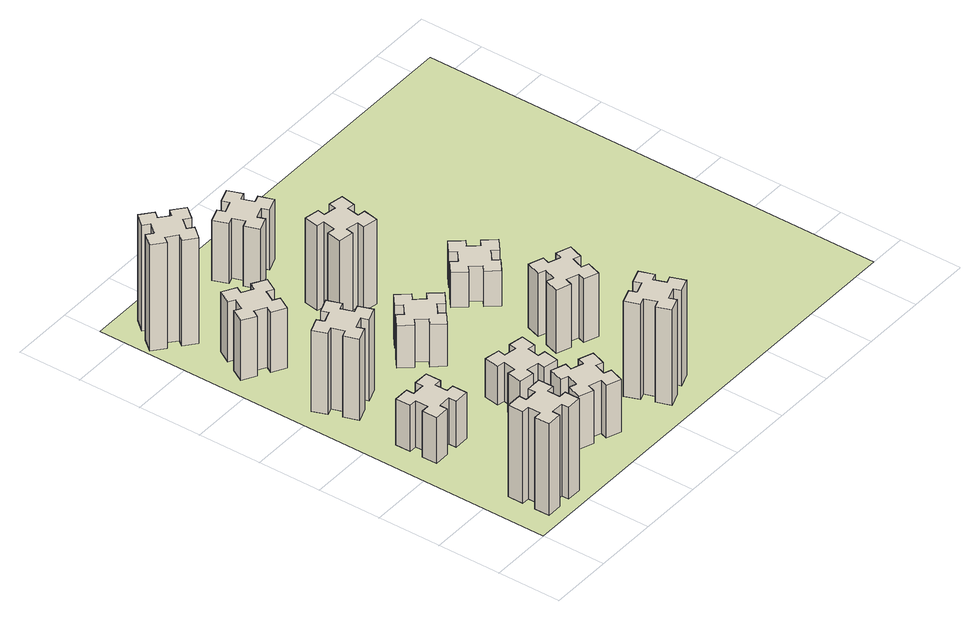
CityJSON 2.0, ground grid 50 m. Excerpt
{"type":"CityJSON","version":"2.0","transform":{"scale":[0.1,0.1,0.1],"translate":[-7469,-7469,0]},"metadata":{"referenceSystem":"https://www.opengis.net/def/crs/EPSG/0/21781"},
"CityObjects":{
"building1":{"type":"Building","attributes":{"class":"1000","function":"1000","usage":"1000","yearOfConstruction":2016,"roofType":"1000","measuredHeight":78,"storeysAboveGround":30,"storeysBelowGround":0},"geometry":[{"type":"Solid","lod":"1","boundaries":[[[[0,1,2,3,4,5,6,7,8,9,10,11,12,13,14,15,16,17,18,19]],[[17,16,20,21]],[[16,15,22,20]],[[15,14,23,22]],[[14,13,24,23]],[[13,12,25,24]],[[12,11,26,25]],[[11,10,27,26]],[[10,9,28,27]],[[9,8,29,28]],[[8,7,30,29]],[[7,6,31,30]],[[6,5,32,31]],[[5,4,33,32]],[[4,3,34,33]],[[3,2,35,34]],[[2,1,36,35]],[[1,0,37,36]],[[0,19,38,37]],[[19,18,39,38]],[[18,17,21,39]],[[24,25,26,27,28,29,30,31,32,33,34,35,36,37,38,39,21,20,22,23]]]]}]},
"building2":{"type":"Building","attributes":{"class":"1000","function":"1000","usage":"1000","yearOfConstruction":2016,"roofType":"1000","measuredHeight":39,"storeysAboveGround":30,"storeysBelowGround":0},"geometry":[{"type":"Solid","lod":"1","boundaries":[[[[40,41,42,43,44,45,46,47,48,49,50,51,52,53,54,55,56,57,58,59]],[[57,56,60,61]],[[56,55,62,60]],[[55,54,63,62]],[[54,53,64,63]],[[53,52,65,64]],[[52,51,66,65]],[[51,50,67,66]],[[50,49,68,67]],[[49,48,69,68]],[[48,47,70,69]],[[47,46,71,70]],[[46,45,72,71]],[[45,44,73,72]],[[44,43,74,73]],[[43,42,75,74]],[[42,41,76,75]],[[41,40,77,76]],[[40,59,78,77]],[[59,58,79,78]],[[58,57,61,79]],[[64,65,66,67,68,69,70,71,72,73,74,75,76,77,78,79,61,60,62,63]]]]}]},
"building3":{"type":"Building","attributes":{"class":"1000","function":"1000","usage":"1000","yearOfConstruction":2016,"roofType":"1000","measuredHeight":69,"storeysAboveGround":30,"storeysBelowGround":0},"geometry":[{"type":"Solid","lod":"1","boundaries":[[[[80,81,82,83,84,85,86,87,88,89,90,91,92,93,94,95,96,97,98,99]],[[97,96,100,101]],[[96,95,102,100]],[[95,94,103,102]],[[94,93,104,103]],[[93,92,105,104]],[[92,91,106,105]],[[91,90,107,106]],[[90,89,108,107]],[[89,88,109,108]],[[88,87,110,109]],[[87,86,111,110]],[[86,85,112,111]],[[85,84,113,112]],[[84,83,114,113]],[[83,82,115,114]],[[82,81,116,115]],[[81,80,117,116]],[[80,99,118,117]],[[99,98,119,118]],[[98,97,101,119]],[[104,105,106,107,108,109,110,111,112,113,114,115,116,117,118,119,101,100,102,103]]]]}]},
"building4":{"type":"Building","attributes":{"class":"1000","function":"1000","usage":"1000","yearOfConstruction":2016,"roofType":"1000","measuredHeight":51,"storeysAboveGround":30,"storeysBelowGround":0},"geometry":[{"type":"Solid","lod":"1","boundaries":[[[[120,121,122,123,124,125,126,127,128,129,130,131,132,133,134,135,136,137,138,139]],[[137,136,140,141]],[[136,135,142,140]],[[135,134,143,142]],[[134,133,144,143]],[[133,132,145,144]],[[132,131,146,145]],[[131,130,147,146]],[[130,129,148,147]],[[129,128,149,148]],[[128,127,150,149]],[[127,126,151,150]],[[126,125,152,151]],[[125,124,153,152]],[[124,123,154,153]],[[123,122,155,154]],[[122,121,156,155]],[[121,120,157,156]],[[120,139,158,157]],[[139,138,159,158]],[[138,137,141,159]],[[144,145,146,147,148,149,150,151,152,153,154,155,156,157,158,159,141,140,142,143]]]]}]},
"building5":{"type":"Building","attributes":{"class":"1000","function":"1000","usage":"1000","yearOfConstruction":2016,"roofType":"1000","measuredHeight":45,"storeysAboveGround":30,"storeysBelowGround":0},"geometry":[{"type":"Solid","lod":"1","boundaries":[[[[160,161,162,163,164,165,166,167,168,169,170,171,172,173,174,175,176,177,178,179]],[[177,176,180,181]],[[176,175,182,180]],[[175,174,183,182]],[[174,173,184,183]],[[173,172,185,184]],[[172,171,186,185]],[[171,170,187,186]],[[170,169,188,187]],[[169,168,189,188]],[[168,167,190,189]],[[167,166,191,190]],[[166,165,192,191]],[[165,164,193,192]],[[164,163,194,193]],[[163,162,195,194]],[[162,161,196,195]],[[161,160,197,196]],[[160,179,198,197]],[[179,178,199,198]],[[178,177,181,199]],[[184,185,186,187,188,189,190,191,192,193,194,195,196,197,198,199,181,180,182,183]]]]}]},
"building6":{"type":"Building","attributes":{"class":"1000","function":"1000","usage":"1000","yearOfConstruction":2016,"roofType":"1000","measuredHeight":90,"storeysAboveGround":30,"storeysBelowGround":0},"geometry":[{"type":"Solid","lod":"1","boundaries":[[[[200,201,202,203,204,205,206,207,208,209,210,211,212,213,214,215,216,217,218,219]],[[217,216,220,221]],[[216,215,222,220]],[[215,214,223,222]],[[214,213,224,223]],[[213,212,225,224]],[[212,211,226,225]],[[211,210,227,226]],[[210,209,228,227]],[[209,208,229,228]],[[208,207,230,229]],[[207,206,231,230]],[[206,205,232,231]],[[205,204,233,232]],[[204,203,234,233]],[[203,202,235,234]],[[202,201,236,235]],[[201,200,237,236]],[[200,219,238,237]],[[219,218,239,238]],[[218,217,221,239]],[[224,225,226,227,228,229,230,231,232,233,234,235,236,237,238,239,221,220,222,223]]]]}]},
"building7":{"type":"Building","attributes":{"class":"1000","function":"1000","usage":"1000","yearOfConstruction":2016,"roofType":"1000","measuredHeight":33,"storeysAboveGround":30,"storeysBelowGround":0},"geometry":[{"type":"Solid","lod":"1","boundaries":[[[[240,241,242,243,244,245,246,247,248,249,250,251,252,253,254,255,256,257,258,259]],[[257,256,260,261]],[[256,255,262,260]],[[255,254,263,262]],[[254,253,264,263]],[[253,252,265,264]],[[252,251,266,265]],[[251,250,267,266]],[[250,249,268,267]],[[249,248,269,268]],[[248,247,270,269]],[[247,246,271,270]],[[246,245,272,271]],[[245,244,273,272]],[[244,243,274,273]],[[243,242,275,274]],[[242,241,276,275]],[[241,240,277,276]],[[240,259,278,277]],[[259,258,279,278]],[[258,257,261,279]],[[264,265,266,267,268,269,270,271,272,273,274,275,276,277,278,279,261,260,262,263]]]]}]},
"building8":{"type":"Building","attributes":{"class":"1000","function":"1000","usage":"1000","yearOfConstruction":2016,"roofType":"1000","measuredHeight":36,"storeysAboveGround":30,"storeysBelowGround":0},"geometry":[{"type":"Solid","lod":"1","boundaries":[[[[280,281,282,283,284,285,286,287,288,289,290,291,292,293,294,295,296,297,298,299]],[[297,296,300,301]],[[296,295,302,300]],[[295,294,303,302]],[[294,293,304,303]],[[293,292,305,304]],[[292,291,306,305]],[[291,290,307,306]],[[290,289,308,307]],[[289,288,309,308]],[[288,287,310,309]],[[287,286,311,310]],[[286,285,312,311]],[[285,284,313,312]],[[284,283,314,313]],[[283,282,315,314]],[[282,281,316,315]],[[281,280,317,316]],[[280,299,318,317]],[[299,298,319,318]],[[298,297,301,319]],[[304,305,306,307,308,309,310,311,312,313,314,315,316,317,318,319,301,300,302,303]]]]}]},
"building9":{"type":"Building","attributes":{"class":"1000","function":"1000","usage":"1000","yearOfConstruction":2016,"roofType":"1000","measuredHeight":81,"storeysAboveGround":30,"storeysBelowGround":0},"geometry":[{"type":"Solid","lod":"1","boundaries":[[[[320,321,322,323,324,325,326,327,328,329,330,331,332,333,334,335,336,337,338,339]],[[337,336,340,341]],[[336,335,342,340]],[[335,334,343,342]],[[334,333,344,343]],[[333,332,345,344]],[[332,331,346,345]],[[331,330,347,346]],[[330,329,348,347]],[[329,328,349,348]],[[328,327,350,349]],[[327,326,351,350]],[[326,325,352,351]],[[325,324,353,352]],[[324,323,354,353]],[[323,322,355,354]],[[322,321,356,355]],[[321,320,357,356]],[[320,339,358,357]],[[339,338,359,358]],[[338,337,341,359]],[[344,345,346,347,348,349,350,351,352,353,354,355,356,357,358,359,341,340,342,343]]]]}]},
"building10":{"type":"Building","attributes":{"class":"1000","function":"1000","usage":"1000","yearOfConstruction":2016,"roofType":"1000","measuredHeight":72,"storeysAboveGround":30,"storeysBelowGround":0},"geometry":[{"type":"Solid","lod":"1","boundaries":[[[[360,361,362,363,364,365,366,367,368,369,370,371,372,373,374,375,376,377,378,379]],[[377,376,380,381]],[[376,375,382,380]],[[375,374,383,382]],[[374,373,384,383]],[[373,372,385,384]],[[372,371,386,385]],[[371,370,387,386]],[[370,369,388,387]],[[369,368,389,388]],[[368,367,390,389]],[[367,366,391,390]],[[366,365,392,391]],[[365,364,393,392]],[[364,363,394,393]],[[363,362,395,394]],[[362,361,396,395]],[[361,360,397,396]],[[360,379,398,397]],[[379,378,399,398]],[[378,377,381,399]],[[384,385,386,387,388,389,390,391,392,393,394,395,396,397,398,399,381,380,382,383]]]]}]},
"building11":{"type":"Building","attributes":{"class":"1000","function":"1000","usage":"1000","yearOfConstruction":2016,"roofType":"1000","measuredHeight":51,"storeysAboveGround":30,"storeysBelowGround":0},"geometry":[{"type":"Solid","lod":"1","boundaries":[[[[400,401,402,403,404,405,406,407,408,409,410,411,412,413,414,415,416,417,418,419]],[[417,416,420,421]],[[416,415,422,420]],[[415,414,423,422]],[[414,413,424,423]],[[413,412,425,424]],[[412,411,426,425]],[[411,410,427,426]],[[410,409,428,427]],[[409,408,429,428]],[[408,407,430,429]],[[407,406,431,430]],[[406,405,432,431]],[[405,404,433,432]],[[404,403,434,433]],[[403,402,435,434]],[[402,401,436,435]],[[401,400,437,436]],[[400,419,438,437]],[[419,418,439,438]],[[418,417,421,439]],[[424,425,426,427,428,429,430,431,432,433,434,435,436,437,438,439,421,420,422,423]]]]}]},
"building12":{"type":"Building","attributes":{"class":"1000","function":"1000","usage":"1000","yearOfConstruction":2016,"roofType":"1000","measuredHeight":54,"storeysAboveGround":30,"storeysBelowGround":0},"geometry":[{"type":"Solid","lod":"1","boundaries":[[[[440,441,442,443,444,445,446,447,448,449,450,451,452,453,454,455,456,457,458,459]],[[457,456,460,461]],[[456,455,462,460]],[[455,454,463,462]],[[454,453,464,463]],[[453,452,465,464]],[[452,451,466,465]],[[451,450,467,466]],[[450,449,468,467]],[[449,448,469,468]],[[448,447,470,469]],[[447,446,471,470]],[[446,445,472,471]],[[445,444,473,472]],[[444,443,474,473]],[[443,442,475,474]],[[442,441,476,475]],[[441,440,477,476]],[[440,459,478,477]],[[459,458,479,478]],[[458,457,461,479]],[[464,465,466,467,468,469,470,471,472,473,474,475,476,477,478,479,461,460,462,463]]]]}]},
"building13":{"type":"Building","attributes":{"class":"1000","function":"1000","usage":"1000","yearOfConstruction":2016,"roofType":"1000","measuredHeight":30,"storeysAboveGround":30,"storeysBelowGround":0},"geometry":[{"type":"Solid","lod":"1","boundaries":[[[[480,481,482,483,484,485,486,487,488,489,490,491,492,493,494,495,496,497,498,499]],[[497,496,500,501]],[[496,495,502,500]],[[495,494,503,502]],[[494,493,504,503]],[[493,492,505,504]],[[492,491,506,505]],[[491,490,507,506]],[[490,489,508,507]],[[489,488,509,508]],[[488,487,510,509]],[[487,486,511,510]],[[486,485,512,511]],[[485,484,513,512]],[[484,483,514,513]],[[483,482,515,514]],[[482,481,516,515]],[[481,480,517,516]],[[480,499,518,517]],[[499,498,519,518]],[[498,497,501,519]],[[504,505,506,507,508,509,510,511,512,513,514,515,516,517,518,519,501,500,502,503]]]]}]},
"landuse1":{"type":"LandUse","attributes":{"name":"plot1","function":"1010"},"geometry":[{"type":"MultiSurface","lod":"1","boundaries":[[[520,521,522,523]]]}]}
},
"vertices":[
[265,325,0],[265,225,0],[205,225,0],[205,105,0],[325,105,0],[325,165,0],[425,165,0],[425,105,0],[545,105,0],[545,225,0],[485,225,0],[485,325,0],[545,325,0],[545,445,0],[425,445,0],[425,385,0],[325,385,0],[325,445,0],[205,445,0],[205,325,0],[325,385,780],[325,445,780],[425,385,780],[425,445,780],[545,445,780],[545,325,780],[485,325,780],[485,225,780],[545,225,780],[545,105,780],[425,105,780],[425,165,780],[325,165,780],[325,105,780],[205,105,780],[205,225,780],[265,225,780],[265,325,780],[205,325,780],[205,445,780],
[485,1165,0],[485,1265,0],[545,1265,0],[545,1385,0],[425,1385,0],[425,1325,0],[325,1325,0],[325,1385,0],[205,1385,0],[205,1265,0],[265,1265,0],[265,1165,0],[205,1165,0],[205,1045,0],[325,1045,0],[325,1105,0],[425,1105,0],[425,1045,0],[545,1045,0],[545,1165,0],[425,1105,390],[425,1045,390],[325,1105,390],[325,1045,390],[205,1045,390],[205,1165,390],[265,1165,390],[265,1265,390],[205,1265,390],[205,1385,390],[325,1385,390],[325,1325,390],[425,1325,390],[425,1385,390],[545,1385,390],[545,1265,390],[485,1265,390],[485,1165,390],[545,1165,390],[545,1045,390],
[366,1835,0],[460,1869,0],[480,1813,0],[593,1854,0],[552,1967,0],[496,1946,0],[462,2040,0],[518,2060,0],[477,2173,0],[364,2132,0],[385,2076,0],[291,2042,0],[270,2098,0],[157,2057,0],[199,1944,0],[255,1965,0],[289,1871,0],[233,1850,0],[274,1737,0],[387,1779,0],[289,1871,690],[233,1850,690],[255,1965,690],[199,1944,690],[157,2057,690],[270,2098,690],[291,2042,690],[385,2076,690],[364,2132,690],[477,2173,690],[518,2060,690],[462,2040,690],[496,1946,690],[552,1967,690],[593,1854,690],[480,1813,690],[460,1869,690],[366,1835,690],[387,1779,690],[274,1737,690],
[446,2597,0],[496,2684,0],[548,2654,0],[608,2758,0],[504,2818,0],[474,2766,0],[387,2816,0],[417,2868,0],[313,2928,0],[253,2824,0],[305,2794,0],[255,2707,0],[203,2737,0],[143,2633,0],[247,2573,0],[277,2625,0],[364,2575,0],[334,2523,0],[438,2463,0],[498,2567,0],[364,2575,510],[334,2523,510],[277,2625,510],[247,2573,510],[143,2633,510],[203,2737,510],[255,2707,510],[305,2794,510],[253,2824,510],[313,2928,510],[417,2868,510],[387,2816,510],[474,2766,510],[504,2818,510],[608,2758,510],[548,2654,510],[496,2684,510],[446,2597,510],[498,2567,510],[438,2463,510],
[1202,391,0],[1236,485,0],[1292,464,0],[1333,577,0],[1220,618,0],[1200,562,0],[1106,596,0],[1127,652,0],[1014,693,0],[973,580,0],[1029,560,0],[995,466,0],[939,487,0],[897,374,0],[1010,333,0],[1031,389,0],[1125,355,0],[1104,299,0],[1217,257,0],[1258,370,0],[1125,355,450],[1104,299,450],[1031,389,450],[1010,333,450],[897,374,450],[939,487,450],[995,466,450],[1029,560,450],[973,580,450],[1014,693,450],[1127,652,450],[1106,596,450],[1200,562,450],[1220,618,450],[1333,577,450],[1292,464,450],[1236,485,450],[1202,391,450],[1258,370,450],[1217,257,450],
[384,3387,0],[308,3452,0],[346,3498,0],[254,3575,0],[177,3483,0],[223,3444,0],[159,3368,0],[113,3406,0],[36,3314,0],[128,3237,0],[166,3283,0],[243,3219,0],[204,3173,0],[296,3096,0],[373,3188,0],[327,3226,0],[392,3303,0],[438,3264,0],[515,3356,0],[423,3433,0],[392,3303,900],[438,3264,900],[327,3226,900],[373,3188,900],[296,3096,900],[204,3173,900],[243,3219,900],[166,3283,900],[128,3237,900],[36,3314,900],[113,3406,900],[159,3368,900],[223,3444,900],[177,3483,900],[254,3575,900],[346,3498,900],[308,3452,900],[384,3387,900],[423,3433,900],[515,3356,900],
[1047,916,0],[1145,898,0],[1135,839,0],[1253,818,0],[1274,937,0],[1215,947,0],[1232,1045,0],[1291,1035,0],[1312,1153,0],[1194,1174,0],[1184,1115,0],[1085,1132,0],[1096,1191,0],[977,1212,0],[957,1094,0],[1016,1084,0],[998,985,0],[939,996,0],[918,877,0],[1037,857,0],[998,985,330],[939,996,330],[1016,1084,330],[957,1094,330],[977,1212,330],[1096,1191,330],[1085,1132,330],[1184,1115,330],[1194,1174,330],[1312,1153,330],[1291,1035,330],[1232,1045,330],[1215,947,330],[1274,937,330],[1253,818,330],[1135,839,330],[1145,898,330],[1047,916,330],[1037,857,330],[918,877,330],
[1083,1972,0],[1006,1907,0],[968,1953,0],[876,1876,0],[953,1784,0],[999,1823,0],[1063,1746,0],[1017,1708,0],[1094,1616,0],[1186,1693,0],[1148,1739,0],[1224,1803,0],[1263,1757,0],[1355,1834,0],[1278,1926,0],[1232,1888,0],[1167,1964,0],[1213,2003,0],[1136,2095,0],[1044,2018,0],[1167,1964,360],[1213,2003,360],[1232,1888,360],[1278,1926,360],[1355,1834,360],[1263,1757,360],[1224,1803,360],[1148,1739,360],[1186,1693,360],[1094,1616,360],[1017,1708,360],[1063,1746,360],[999,1823,360],[953,1784,360],[876,1876,360],[968,1953,360],[1006,1907,360],[1083,1972,360],[1044,2018,360],[1136,2095,360],
[1765,496,0],[1671,462,0],[1650,518,0],[1537,477,0],[1579,364,0],[1635,385,0],[1669,291,0],[1613,270,0],[1654,157,0],[1767,199,0],[1746,255,0],[1840,289,0],[1860,233,0],[1973,274,0],[1932,387,0],[1876,366,0],[1842,460,0],[1898,480,0],[1857,593,0],[1744,552,0],[1842,460,810],[1898,480,810],[1876,366,810],[1932,387,810],[1973,274,810],[1860,233,810],[1840,289,810],[1746,255,810],[1767,199,810],[1654,157,810],[1613,270,810],[1669,291,810],[1635,385,810],[1579,364,810],[1537,477,810],[1650,518,810],[1671,462,810],[1765,496,810],[1744,552,810],[1857,593,810],
[1116,2664,0],[1098,2565,0],[1039,2576,0],[1018,2457,0],[1137,2437,0],[1147,2496,0],[1245,2478,0],[1235,2419,0],[1353,2398,0],[1374,2517,0],[1315,2527,0],[1332,2625,0],[1391,2615,0],[1412,2733,0],[1294,2754,0],[1284,2695,0],[1185,2712,0],[1196,2771,0],[1077,2792,0],[1057,2674,0],[1185,2712,720],[1196,2771,720],[1284,2695,720],[1294,2754,720],[1412,2733,720],[1391,2615,720],[1332,2625,720],[1315,2527,720],[1374,2517,720],[1353,2398,720],[1235,2419,720],[1245,2478,720],[1147,2496,720],[1137,2437,720],[1018,2457,720],[1039,2576,720],[1098,2565,720],[1116,2664,720],[1057,2674,720],[1077,2792,720],
[1125,3456,0],[1031,3422,0],[1010,3478,0],[897,3437,0],[939,3324,0],[995,3345,0],[1029,3251,0],[973,3230,0],[1014,3117,0],[1127,3159,0],[1106,3215,0],[1200,3249,0],[1220,3193,0],[1333,3234,0],[1292,3347,0],[1236,3326,0],[1202,3420,0],[1258,3440,0],[1217,3553,0],[1104,3512,0],[1202,3420,510],[1258,3440,510],[1236,3326,510],[1292,3347,510],[1333,3234,510],[1220,3193,510],[1200,3249,510],[1106,3215,510],[1127,3159,510],[1014,3117,510],[973,3230,510],[1029,3251,510],[995,3345,510],[939,3324,510],[897,3437,510],[1010,3478,510],[1031,3422,510],[1125,3456,510],[1104,3512,510],[1217,3553,510],
[1769,1300,0],[1735,1206,0],[1679,1227,0],[1637,1114,0],[1750,1073,0],[1771,1129,0],[1865,1095,0],[1844,1039,0],[1957,997,0],[1998,1110,0],[1942,1131,0],[1976,1225,0],[2032,1204,0],[2073,1317,0],[1960,1358,0],[1940,1302,0],[1846,1336,0],[1867,1392,0],[1754,1433,0],[1713,1320,0],[1846,1336,540],[1867,1392,540],[1940,1302,540],[1960,1358,540],[2073,1317,540],[2032,1204,540],[1976,1225,540],[1942,1131,540],[1998,1110,540],[1957,997,540],[1844,1039,540],[1865,1095,540],[1771,1129,540],[1750,1073,540],[1637,1114,540],[1679,1227,540],[1735,1206,540],[1769,1300,540],[1713,1320,540],[1754,1433,540],
[1972,1988,0],[1907,2064,0],[1953,2103,0],[1876,2195,0],[1784,2118,0],[1823,2072,0],[1746,2007,0],[1708,2053,0],[1616,1976,0],[1693,1884,0],[1739,1923,0],[1803,1846,0],[1757,1808,0],[1834,1716,0],[1926,1793,0],[1888,1839,0],[1964,1903,0],[2003,1857,0],[2095,1934,0],[2018,2026,0],[1964,1903,300],[2003,1857,300],[1888,1839,300],[1926,1793,300],[1834,1716,300],[1757,1808,300],[1803,1846,300],[1739,1923,300],[1693,1884,300],[1616,1976,300],[1708,2053,300],[1746,2007,300],[1823,2072,300],[1784,2118,300],[1876,2195,300],[1953,2103,300],[1907,2064,300],[1972,1988,300],[2018,2026,300],[2095,1934,300],
[5,3705,0],[3705,3705,0],[3705,5,0],[5,5,0]
]}
